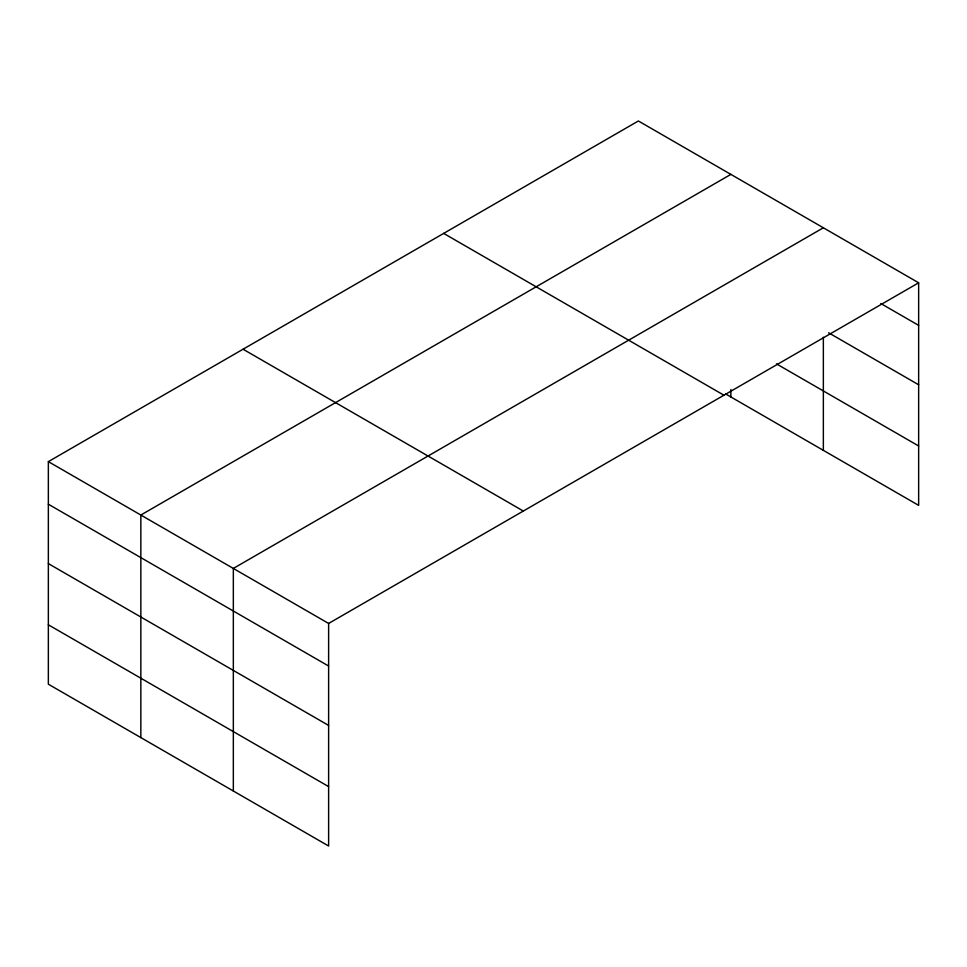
<?xml version="1.0" encoding="UTF-8"?>
<svg xmlns="http://www.w3.org/2000/svg" width="967" height="967" viewBox="0 0 967 967"><rect width="100%" height="100%" fill="white"/><g stroke="black" fill="none" stroke-linecap="round" stroke-linejoin="round"><path stroke-width="1.45" d="M48.35 461.634L328.623 623.449L328.623 846.016L48.35 684.201L48.35 461.634L638.377 120.984L918.65 282.799L918.65 505.366L725.649 393.944M730.871 174.386L140.844 515.036L140.844 737.591M823.352 227.789L233.337 568.427L233.337 790.994M328.623 623.449L918.65 282.799M880.792 303.517L918.65 325.371M828.574 332.769L918.65 384.769M776.465 363.87L918.65 445.968M443.672 233.398L723.945 395.213M243.055 349.22L523.328 511.035M48.35 504.206L328.623 666.021M48.35 563.604L328.623 725.419M48.35 624.803L328.623 786.618M823.352 337.217L823.352 450.344M730.871 389.52L730.871 396.953"/></g></svg>
